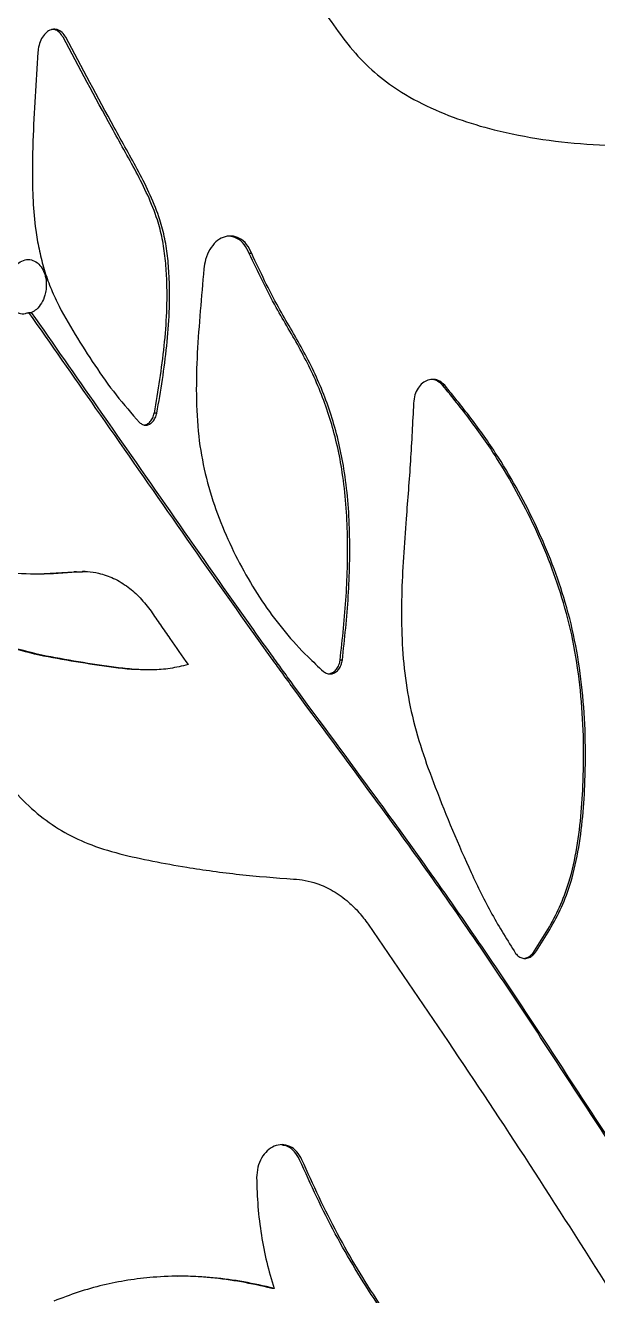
# Model space of a CAD drawing. Header units: millimetres. Extents: x 8 to 867, y 8 to 585.
# Drawn here: x 94.33 to 101.73, y 220.54 to 236.95 of the extents above; entities that cross this region are included whole.
import ezdxf

# ---------------------------------------------------------------- set-up
doc = ezdxf.new("R2010")
doc.units = ezdxf.units.MM
doc.layers.add('OUTLINE', color=7, linetype='Continuous', lineweight=25)

msp = doc.modelspace()

# ---------------------------------------------------------------- linework, layer by layer
at = {"layer": 'OUTLINE'}
for p, q in [((97.25591, 234.00609), (97.22493, 234.00609)), ((94.37407, 233.24508), (94.40941, 233.24504)), ((99.75276, 232.30382), (99.72571, 232.30382)), ((96.02973, 231.9445), (95.99699, 231.9445)), ((94.49463, 229.86768), (94.95736, 229.89081)), ((94.95736, 229.89081), (95.06629, 229.89338)), ((94.99155, 229.89081), (94.95736, 229.89081)), ((95.10093, 229.8954), (95.06627, 229.8954)), ((98.42856, 228.75086), (98.39969, 228.75086)), ((100.91567, 224.95965), (100.89079, 224.95965)), ((97.54462, 220.63032), (97.51489, 220.63032))]:
    msp.add_line(p, q, dxfattribs=at)
for points, knots in [([(117.34956, 225.12804), (117.15937, 225.34379), (116.61439, 225.962), (115.67607, 226.9442), (114.45109, 228.17257), (113.10447, 229.45621), (111.65131, 230.80487), (110.1987, 232.13715), (108.76497, 233.46909), (107.35283, 234.80045), (105.94994, 236.11412), (104.56009, 237.40811), (103.28775, 238.57779), (102.13277, 239.6287), (101.0955, 240.56987), (100.07282, 241.49472), (99.06092, 242.40813), (98.06179, 243.30896), (97.07834, 244.19482), (96.11655, 245.06073), (95.49788, 245.61774), (95.18865, 245.89615)], [0, 0, 0, 0, 0.02647876, 0.07587288, 0.12521196, 0.18670983, 0.24824759, 0.30978944, 0.37129328, 0.43281491, 0.49437841, 0.55593429, 0.61744575, 0.66481135, 0.71220126, 0.75958892, 0.80695155, 0.85519982, 0.90348023, 0.95175676, 1, 1, 1, 1]), ([(119.85188, 222.05664), (119.52866, 222.48467), (118.88188, 223.34119), (117.85001, 224.57734), (116.78094, 225.78039), (115.67687, 226.94818), (114.45127, 228.17598), (113.10607, 229.46103), (111.6538, 230.81063), (110.20229, 232.14405), (108.76966, 233.47711), (107.35861, 234.80956), (105.95676, 236.12423), (104.56793, 237.41919), (103.29761, 238.58874), (102.14566, 239.63854), (101.11232, 240.57761), (100.09349, 241.50046), (99.0854, 242.4119), (98.09, 243.31082), (97.1102, 244.19484), (96.15191, 245.059), (95.53544, 245.61495), (95.2273, 245.89283)], [0, 0, 0, 0, 0.04402205, 0.08809099, 0.13218406, 0.17626853, 0.22030357, 0.27519056, 0.33011299, 0.38503914, 0.43993129, 0.49483961, 0.54978535, 0.60472431, 0.65962345, 0.70176878, 0.74393564, 0.78610045, 0.82824314, 0.8711701, 0.91412552, 0.95707755, 1, 1, 1, 1]), ([(98.2242, 237.08828), (98.30295, 236.97489), (98.46056, 236.74796), (98.7297, 236.44293), (99.0606, 236.16301), (99.45965, 235.93233), (99.91494, 235.74045), (100.43556, 235.5864), (101.02059, 235.47145), (101.67018, 235.40674), (102.33228, 235.39879), (102.99017, 235.44268), (103.63893, 235.53778), (104.06503, 235.62598), (104.27813, 235.6701)], [0, 0, 0, 0, 0.06092778, 0.12193245, 0.18258756, 0.25966696, 0.33707474, 0.41436788, 0.51362499, 0.61322226, 0.71287881, 0.81221709, 0.90608544, 1, 1, 1, 1]), ([(94.85213, 236.8006), (94.83695, 236.8237), (94.80656, 236.86996), (94.74297, 236.90494), (94.67641, 236.90752), (94.61343, 236.8787), (94.5589, 236.8233), (94.51673, 236.74431), (94.4965, 236.66857), (94.49241, 236.62203), (94.49127, 236.60903)], [0, 0, 0, 0, 0.13850635, 0.27730541, 0.4088398, 0.53529142, 0.66392584, 0.79849504, 0.94370067, 1, 1, 1, 1]), ([(94.81724, 236.8006), (94.80201, 236.82341), (94.77153, 236.86908), (94.71683, 236.90305), (94.68129, 236.90165), (94.66885, 236.90117)], [0, 0, 0, 0, 0.39349129, 0.78780715, 1, 1, 1, 1]), ([(95.99699, 231.9445), (96.02169, 232.08828), (96.07114, 232.3762), (96.12806, 232.81128), (96.16211, 233.2483), (96.16343, 233.62696), (96.14083, 233.94391), (96.10374, 234.19896), (96.03092, 234.47562), (95.91388, 234.76215), (95.76434, 235.06156), (95.6026, 235.34882), (95.28208, 235.92797), (95.02397, 236.41251), (94.81724, 236.8006)], [0, 0, 0, 0, 0.07948113, 0.1591536, 0.23856663, 0.31769335, 0.36537481, 0.41312371, 0.46059815, 0.52747921, 0.59459571, 0.66200001, 0.72927369, 1, 1, 1, 1]), ([(96.02973, 231.9445), (96.05438, 232.0882), (96.10375, 232.37595), (96.1606, 232.81076), (96.19465, 233.2475), (96.19605, 233.62605), (96.17358, 233.94309), (96.13659, 234.1984), (96.06392, 234.47524), (95.94707, 234.76187), (95.79778, 235.06131), (95.63628, 235.34861), (95.31625, 235.92785), (95.05855, 236.41245), (94.85213, 236.8006)], [0, 0, 0, 0, 0.0794569, 0.15910402, 0.23849306, 0.31759742, 0.36533498, 0.41314068, 0.4606723, 0.52754417, 0.59465113, 0.66204533, 0.72931017, 1, 1, 1, 1]), ([(94.49127, 236.60903), (94.47859, 236.41764), (94.45324, 236.03488), (94.4269, 235.52271), (94.41617, 235.07294), (94.4241, 234.68711), (94.45359, 234.34948), (94.50228, 234.06373), (94.56165, 233.82536), (94.63938, 233.59494), (94.77005, 233.29855), (94.9701, 232.95874), (95.22486, 232.55883), (95.4979, 232.17218), (95.70244, 231.93935), (95.80476, 231.82287)], [0, 0, 0, 0, 0.10363389, 0.207249829, 0.277177404, 0.347127221, 0.416854836, 0.462734615, 0.50861017, 0.556302335, 0.603998302, 0.702093471, 0.800343533, 0.900120498, 1, 1, 1, 1]), ([(97.25591, 234.00609), (97.23625, 234.0474), (97.19689, 234.1301), (97.10118, 234.20931), (96.99381, 234.24043), (96.88669, 234.22221), (96.7894, 234.16063), (96.70928, 234.0609), (96.65499, 233.93762), (96.64311, 233.84791), (96.6376, 233.80635)], [0, 0, 0, 0, 0.13295016, 0.26617009, 0.39213241, 0.51275893, 0.63240718, 0.75615771, 0.88703751, 1, 1, 1, 1]), ([(97.22493, 234.00609), (97.20518, 234.04706), (97.16566, 234.1291), (97.07798, 234.20663), (97.01303, 234.21968), (96.98591, 234.22513)], [0, 0, 0, 0, 0.36763929, 0.73600412, 1, 1, 1, 1]), ([(98.39969, 228.75086), (98.41482, 228.88824), (98.44508, 229.16297), (98.48002, 229.57633), (98.49739, 229.99056), (98.49668, 230.40483), (98.47464, 230.81734), (98.42853, 231.20202), (98.35856, 231.55537), (98.27092, 231.8768), (98.16139, 232.18658), (98.0329, 232.48353), (97.88645, 232.76588), (97.72986, 233.0378), (97.55923, 233.32792), (97.39171, 233.65187), (97.28053, 233.888), (97.22493, 234.00609)], [0, 0, 0, 0, 0.07216531, 0.14431039, 0.21657276, 0.28882566, 0.3612309, 0.43360281, 0.4935562, 0.55350825, 0.61343946, 0.67337975, 0.73317746, 0.79300777, 0.85270324, 0.9263373, 1, 1, 1, 1]), ([(98.42856, 228.75086), (98.44367, 228.88824), (98.4739, 229.16298), (98.50881, 229.57633), (98.52618, 229.99056), (98.5255, 230.40483), (98.50351, 230.81734), (98.45748, 231.20215), (98.38757, 231.55577), (98.29994, 231.87757), (98.19039, 232.18771), (98.06185, 232.48503), (97.91533, 232.76772), (97.7587, 233.04001), (97.58848, 233.33003), (97.42174, 233.65329), (97.31119, 233.88847), (97.25591, 234.00609)], [0, 0, 0, 0, 0.07218155, 0.14434394, 0.21662266, 0.28889224, 0.36131437, 0.4337026, 0.4937309, 0.55375772, 0.61376444, 0.67377946, 0.73365211, 0.79355693, 0.85332682, 0.92664927, 1, 1, 1, 1]), ([(94.11633, 233.66727), (94.1261, 233.70018), (94.14691, 233.77028), (94.20584, 233.85627), (94.28178, 233.91491), (94.36609, 233.93544), (94.44875, 233.91585), (94.5206, 233.85837), (94.57345, 233.76945), (94.60122, 233.65905), (94.60061, 233.55417), (94.57997, 233.45282), (94.54017, 233.36049), (94.47828, 233.2833), (94.4305, 233.25676), (94.40941, 233.24504)], [0, 0, 0, 0, 0.07198945, 0.15339296, 0.23464639, 0.31577371, 0.39683142, 0.47788556, 0.55900496, 0.64024716, 0.72163553, 0.77283956, 0.85425512, 0.935675, 1, 1, 1, 1]), ([(96.6376, 233.80635), (96.62191, 233.62578), (96.59051, 233.26422), (96.54855, 232.72204), (96.53318, 232.18026), (96.55925, 231.65461), (96.64736, 231.15631), (96.78676, 230.69379), (96.9666, 230.25851), (97.17713, 229.84863), (97.41551, 229.46494), (97.68233, 229.10977), (97.94384, 228.82787), (98.11699, 228.66675), (98.18504, 228.60343)], [0, 0, 0, 0, 0.09047547, 0.18115304, 0.27139544, 0.3612755, 0.4450921, 0.52940899, 0.61353076, 0.69659167, 0.77996873, 0.8632899, 0.9462767, 1, 1, 1, 1]), ([(94.08081, 233.66688), (94.07952, 233.66093), (94.06997, 233.61688), (94.06417, 233.53039), (94.08387, 233.41607), (94.12974, 233.31999), (94.1885, 233.26141), (94.25628, 233.22954), (94.3174, 233.22478), (94.3594, 233.23983), (94.37407, 233.24508)], [0, 0, 0, 0, 0.02474168, 0.18314009, 0.34175665, 0.50038664, 0.65877251, 0.75792415, 0.91544223, 1, 1, 1, 1]), ([(103.06496, 220.81326), (102.82056, 221.15629), (102.33171, 221.84242), (101.63539, 222.89172), (100.95154, 223.94306), (100.26104, 224.97885), (99.55646, 225.98966), (98.72165, 227.13814), (98.07835, 227.99807), (97.64042, 228.59959), (97.46604, 228.84015), (96.9907, 229.50291), (96.23144, 230.58748), (95.27378, 231.9602), (94.6623, 232.83346), (94.37407, 233.24508)], [0, 0, 0, 0, 0.0794485, 0.1589152, 0.23837874, 0.31788207, 0.39740393, 0.47690516, 0.59601635, 0.6109035, 0.62579064, 0.65556513, 0.7746746, 0.89378978, 1, 1, 1, 1]), ([(103.08638, 220.81326), (102.84222, 221.1565), (102.35385, 221.84305), (101.65824, 222.89296), (100.9751, 223.94489), (100.28525, 224.98125), (99.58128, 225.99263), (98.74721, 227.14181), (98.1045, 228.00234), (97.66702, 228.60431), (97.49281, 228.84505), (97.01796, 229.50829), (96.25948, 230.59362), (95.30462, 231.96448), (94.69553, 232.83576), (94.40941, 233.24504)], [0, 0, 0, 0, 0.07950299, 0.15902417, 0.23854204, 0.31809994, 0.39767628, 0.47723235, 0.59642498, 0.61132236, 0.62621979, 0.65601444, 0.77520557, 0.89440249, 1, 1, 1, 1]), ([(99.75276, 232.30382), (99.73215, 232.3232), (99.6909, 232.362), (99.61261, 232.38362), (99.53433, 232.37373), (99.4628, 232.33353), (99.4044, 232.2677), (99.36082, 232.17813), (99.35343, 232.10912), (99.3495, 232.07241)], [0, 0, 0, 0, 0.14169862, 0.28362201, 0.42023628, 0.5541495, 0.69185572, 0.8361185, 1, 1, 1, 1]), ([(99.72571, 232.30382), (99.70513, 232.32382), (99.66618, 232.36164), (99.61605, 232.37139), (99.59241, 232.37598)], [0, 0, 0, 0, 0.528576016, 1, 1, 1, 1]), ([(100.89079, 224.95965), (100.94982, 225.05031), (101.06788, 225.23163), (101.22665, 225.51796), (101.36503, 225.86408), (101.45872, 226.27137), (101.5188, 226.72702), (101.54841, 227.22868), (101.55268, 227.77385), (101.51529, 228.35916), (101.4325, 228.93615), (101.30054, 229.48229), (101.12503, 229.99311), (100.92114, 230.47209), (100.68685, 230.93054), (100.41348, 231.39516), (100.09122, 231.8538), (99.84758, 232.15377), (99.72571, 232.30382)], [0, 0, 0, 0, 0.04087074, 0.08174578, 0.12234261, 0.17830696, 0.23456257, 0.29078051, 0.36270468, 0.43491327, 0.50698271, 0.57871727, 0.6448766, 0.71123499, 0.77765147, 0.84389049, 0.92190871, 1, 1, 1, 1]), ([(100.91567, 224.95965), (100.97464, 225.05035), (101.09259, 225.23177), (101.25118, 225.51823), (101.38946, 225.8647), (101.48306, 226.2726), (101.54304, 226.72912), (101.5725, 227.23135), (101.57661, 227.77677), (101.53907, 228.36204), (101.45618, 228.93899), (101.32416, 229.48527), (101.14855, 229.99644), (100.94449, 230.47594), (100.70998, 230.93489), (100.43702, 231.39888), (100.11599, 231.85597), (99.87387, 232.15449), (99.75276, 232.30382)], [0, 0, 0, 0, 0.04088197, 0.08176772, 0.12237558, 0.1784595, 0.23483398, 0.2911717, 0.36311381, 0.43533824, 0.50742472, 0.5791768, 0.64542404, 0.71187057, 0.77837492, 0.84470167, 0.92231462, 1, 1, 1, 1]), ([(94.41344, 217.82957), (94.24636, 218.05815), (93.91204, 218.51553), (93.4585, 219.24652), (93.03049, 219.99642), (92.58114, 220.8494), (92.09517, 221.78324), (91.56262, 222.77637), (91.00602, 223.77472), (90.43193, 224.77646), (89.86338, 225.8103), (89.33221, 226.85612), (88.83344, 227.90949), (88.3629, 228.96102), (87.91923, 230.00471), (87.49714, 231.02877), (87.23747, 231.68882), (87.10763, 232.01885)], [0, 0, 0, 0, 0.04976566, 0.09957957, 0.1494362, 0.19925993, 0.26595672, 0.33266534, 0.3993452, 0.4739831, 0.54862303, 0.62342045, 0.69821908, 0.77354293, 0.84886481, 0.92443289, 1, 1, 1, 1]), ([(94.44763, 217.82957), (94.28068, 218.05834), (93.94663, 218.51609), (93.49354, 219.24763), (93.06599, 219.99807), (92.61715, 220.8516), (92.13167, 221.78598), (91.59961, 222.77966), (91.04377, 223.77817), (90.47074, 224.77978), (89.90349, 225.81316), (89.37356, 226.85851), (88.87594, 227.91138), (88.40648, 228.96238), (87.96381, 230.00557), (87.54266, 231.02916), (87.28355, 231.68895), (87.154, 232.01885)], [0, 0, 0, 0, 0.0498037, 0.09965559, 0.14955017, 0.19941201, 0.26615897, 0.33291772, 0.39964777, 0.47424908, 0.54885241, 0.62361291, 0.69837437, 0.77365964, 0.84894315, 0.92447211, 1, 1, 1, 1]), ([(99.3495, 232.07241), (99.3373, 231.82334), (99.31289, 231.32515), (99.25957, 230.66163), (99.21563, 230.0808), (99.19266, 229.5824), (99.19215, 229.08089), (99.22837, 228.57953), (99.31252, 228.07721), (99.45086, 227.5866), (99.70906, 226.8915), (100.00482, 226.17973), (100.35494, 225.46261), (100.5649, 225.12755), (100.6699, 224.95997)], [0, 0, 0, 0, 0.09850706, 0.19702847, 0.26274037, 0.32845465, 0.39408779, 0.46110433, 0.52808616, 0.5980825, 0.66816232, 0.83331399, 0.91663392, 1, 1, 1, 1]), ([(95.80476, 231.82287), (95.81771, 231.81242), (95.84362, 231.7915), (95.89047, 231.78494), (95.9365, 231.79833), (95.97755, 231.83115), (96.01159, 231.88076), (96.02348, 231.92256), (96.02973, 231.9445)], [0, 0, 0, 0, 0.16424818, 0.32863464, 0.48995562, 0.65089634, 0.81673916, 1, 1, 1, 1]), ([(95.86939, 231.79171), (95.88077, 231.79414), (95.90741, 231.79983), (95.94488, 231.83176), (95.97893, 231.88086), (95.99079, 231.92264), (95.99699, 231.9445)], [0, 0, 0, 0, 0.19100435, 0.44713939, 0.71083307, 1, 1, 1, 1]), ([(91.53373, 231.67715), (91.61173, 231.54046), (91.76764, 231.26723), (92.00017, 230.92724), (92.22616, 230.65848), (92.43693, 230.44935), (92.68518, 230.25478), (92.97772, 230.09807), (93.31726, 229.98566), (93.67532, 229.91969), (94.07497, 229.88133), (94.51201, 229.85693), (94.83147, 229.8795), (94.99155, 229.89081)], [0, 0, 0, 0, 0.10079975, 0.20149082, 0.27083851, 0.34026237, 0.40950956, 0.49859545, 0.58777056, 0.68044093, 0.77317204, 0.88633863, 1, 1, 1, 1]), ([(94.99155, 229.89081), (95.03872, 229.89352), (95.13375, 229.899), (95.29515, 229.87487), (95.47384, 229.814), (95.65482, 229.70378), (95.81861, 229.56021), (95.90855, 229.44188), (95.95404, 229.38204)], [0, 0, 0, 0, 0.13174961, 0.26540678, 0.4531695, 0.64634903, 0.8211639, 1, 1, 1, 1]), ([(95.95404, 229.38204), (95.99477, 229.32325), (96.07623, 229.20568), (96.23547, 228.97612), (96.35449, 228.80491), (96.43241, 228.69281)], [0, 0, 0, 0, 0.25663675, 0.51327421, 1, 1, 1, 1]), ([(95.89046, 228.62608), (95.82741, 228.62689), (95.68546, 228.62871), (95.38096, 228.66524), (94.98006, 228.72789), (94.50125, 228.80994), (94.11345, 228.91307), (93.81225, 229.02683), (93.66726, 229.10058), (93.59477, 229.13745)], [0, 0, 0, 0, 0.076866, 0.1730661, 0.37828328, 0.58370666, 0.79084746, 0.89543406, 1, 1, 1, 1]), ([(96.43241, 228.69281), (96.35549, 228.67397), (96.2016, 228.63626), (95.96807, 228.62091), (95.73507, 228.62829), (95.41524, 228.66415), (95.01502, 228.72809), (94.53658, 228.80973), (94.14915, 228.91299), (93.84823, 229.02677), (93.7034, 229.10056), (93.63098, 229.13745)], [0, 0, 0, 0, 0.0771519, 0.15436222, 0.23401093, 0.31370041, 0.48401261, 0.65449702, 0.82641141, 0.91321386, 1, 1, 1, 1]), ([(98.18504, 228.60343), (98.2, 228.59339), (98.22996, 228.57329), (98.28241, 228.56939), (98.33239, 228.58624), (98.37591, 228.62201), (98.40928, 228.67368), (98.42395, 228.71975), (98.42788, 228.74627), (98.42856, 228.75086)], [0, 0, 0, 0, 0.16196495, 0.32422067, 0.4796975, 0.63455858, 0.79516817, 0.96461886, 1, 1, 1, 1]), ([(98.25999, 228.57505), (98.2745, 228.57877), (98.30551, 228.58671), (98.34713, 228.62255), (98.38057, 228.67394), (98.39514, 228.72004), (98.39903, 228.74642), (98.39969, 228.75086)], [0, 0, 0, 0, 0.207803, 0.44439561, 0.68952297, 0.9478282, 1, 1, 1, 1]), ([(93.3001, 228.48259), (93.36562, 228.35295), (93.49676, 228.09342), (93.70815, 227.71765), (93.93842, 227.36279), (94.19262, 227.03842), (94.47832, 226.76116), (94.79293, 226.53745), (95.15093, 226.36445), (95.54771, 226.24308), (95.97611, 226.14978), (96.49025, 226.05965), (97.09353, 225.97371), (97.56295, 225.93881), (97.79768, 225.92136)], [0, 0, 0, 0, 0.0715605, 0.14325154, 0.21475195, 0.28605227, 0.35728286, 0.42879887, 0.50002469, 0.58258752, 0.66530494, 0.74802289, 0.87400206, 1, 1, 1, 1]), ([(97.79768, 225.92136), (97.84815, 225.91677), (97.94978, 225.90752), (98.12284, 225.8597), (98.31442, 225.77213), (98.49536, 225.64108), (98.64588, 225.49394), (98.72313, 225.38988), (98.76205, 225.33745)], [0, 0, 0, 0, 0.13680319, 0.27542932, 0.47913729, 0.68871622, 0.84318988, 1, 1, 1, 1]), ([(98.76205, 225.33745), (99.10663, 224.83363), (99.80376, 223.81435), (100.85171, 222.24034), (101.54217, 221.15304), (101.88761, 220.60905)], [0, 0, 0, 0, 0.32814919, 0.66386824, 1, 1, 1, 1]), ([(100.6699, 224.95997), (100.68291, 224.9452), (100.70896, 224.91563), (100.76181, 224.89454), (100.817, 224.89444), (100.87191, 224.91491), (100.90077, 224.94441), (100.91567, 224.95965)], [0, 0, 0, 0, 0.19995767, 0.40022283, 0.59474407, 0.79070506, 1, 1, 1, 1]), ([(100.79188, 224.89784), (100.8099, 224.90314), (100.84712, 224.91409), (100.87593, 224.94415), (100.89079, 224.95965)], [0, 0, 0, 0, 0.48419862, 1, 1, 1, 1]), ([(97.90545, 222.29321), (97.88554, 222.33001), (97.8457, 222.40369), (97.75244, 222.47137), (97.64914, 222.4955), (97.54627, 222.47488), (97.45329, 222.41384), (97.37901, 222.31819), (97.32842, 222.19627), (97.32271, 222.10691), (97.31984, 222.06191)], [0, 0, 0, 0, 0.12920906, 0.2587028, 0.38142143, 0.50164274, 0.62149761, 0.74420897, 0.87121232, 1, 1, 1, 1]), ([(97.87616, 222.29321), (97.85618, 222.3297), (97.81618, 222.40274), (97.7318, 222.46858), (97.67123, 222.47788), (97.64666, 222.48165)], [0, 0, 0, 0, 0.37225897, 0.74532053, 1, 1, 1, 1]), ([(101.51763, 217.74747), (101.3953, 217.83468), (101.15069, 218.00907), (100.79546, 218.2866), (100.4555, 218.58549), (100.11897, 218.90887), (99.78873, 219.25795), (99.46596, 219.63485), (99.1599, 220.02975), (98.86846, 220.44537), (98.59331, 220.88028), (98.33315, 221.33417), (98.09529, 221.80677), (97.94921, 222.13105), (97.87616, 222.29321)], [0, 0, 0, 0, 0.07741385, 0.15480483, 0.23268168, 0.31056128, 0.39496645, 0.47937256, 0.56447199, 0.64957215, 0.73681555, 0.82405891, 0.912014, 1, 1, 1, 1]), ([(101.54123, 217.74747), (101.41896, 217.83478), (101.17445, 218.00935), (100.81942, 218.2872), (100.47968, 218.58643), (100.14354, 218.91005), (99.81383, 219.25924), (99.49169, 219.63609), (99.18628, 220.03092), (98.89547, 220.44641), (98.62093, 220.88114), (98.36135, 221.33479), (98.12406, 221.80711), (97.97832, 222.13116), (97.90545, 222.29321)], [0, 0, 0, 0, 0.07747088, 0.15491887, 0.23285515, 0.31079403, 0.39517283, 0.47955152, 0.56462393, 0.64969747, 0.73691023, 0.82412289, 0.91204672, 1, 1, 1, 1]), ([(97.31984, 222.06191), (97.32372, 221.93693), (97.33149, 221.68697), (97.37725, 221.3222), (97.44533, 220.96772), (97.51144, 220.74307), (97.54462, 220.63032)], [0, 0, 0, 0, 0.25393636, 0.50788624, 0.7529969, 1, 1, 1, 1]), ([(97.54462, 220.63032), (97.41404, 220.66024), (97.15237, 220.72021), (96.75961, 220.77178), (96.36773, 220.79292), (95.99856, 220.78016), (95.65267, 220.73922), (95.32952, 220.67463), (95.01013, 220.58587), (94.80221, 220.50536), (94.69825, 220.4651)], [0, 0, 0, 0, 0.13437375, 0.26926628, 0.40365419, 0.53866475, 0.65315476, 0.76764431, 0.88382091, 1, 1, 1, 1]), ([(97.51489, 220.63032), (97.38428, 220.66039), (97.12256, 220.72064), (96.73009, 220.76948), (96.45348, 220.79167), (96.30972, 220.78619), (96.29504, 220.78563)], [0, 0, 0, 0, 0.32075604, 0.64274141, 0.96352961, 1, 1, 1, 1])]:
    msp.add_open_spline(points, degree=3, knots=knots, dxfattribs=at)

doc.saveas('drawing.dxf')
